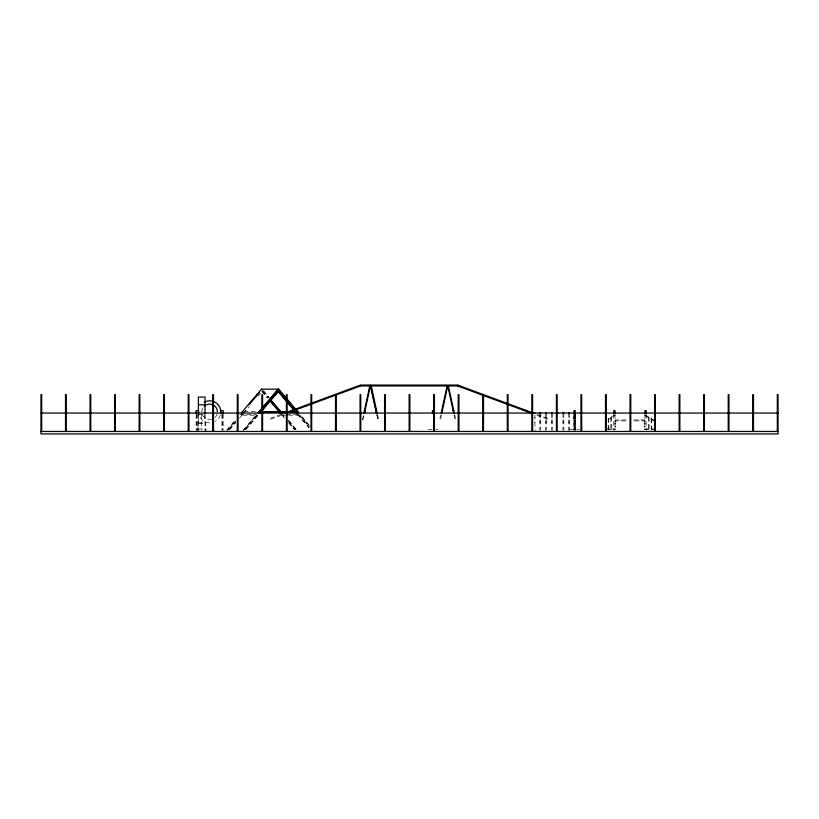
<?xml version="1.0" encoding="UTF-8"?>
<svg xmlns="http://www.w3.org/2000/svg" width="819" height="819" viewBox="0 0 819 819"><rect width="100%" height="100%" fill="white"/><g stroke="black" fill="none" stroke-linecap="round" stroke-linejoin="round"><path stroke-width="0.61" stroke-dasharray="4.09 3.07" d="M197.85 430.272L198.648 414.66M362.438 419.543L363.063 419.594L364.127 414.67M441.369 415.038C440.847 421.437 438.441 421.98 440.745 415.038M362.438 419.594L363.503 414.67M283.732 414.629L283.364 416.175M309.265 425.153L300.317 414.629L299.048 416.175M574.897 420.771C575.04 418.714 573.085 421.529 575.163 420.741M226.853 429.944L235.8 419.42M226.351 431.47L235.288 420.946M228.429 429.565L235.749 420.946M229.31 429.565L235.811 421.908M256.818 416.175L256.449 414.629L239.854 414.629L240.684 416.175L242.301 414.26M243.12 413.298L245.557 410.432M229.76 429.565L235.452 422.87M239.506 418.079L242.762 414.26M243.571 413.298L249.252 406.613M258.19 396.089L260.626 393.222M243.448 429.944L256.449 414.629M242.496 431.47L256.306 415.213M244.574 429.565L256.757 415.213L240.172 415.213M245.444 429.565L258.446 414.26M245.905 429.565L258.896 414.26M575.163 421.048L573.945 421.048M575.163 423.505L573.945 423.505M575.163 426.556L573.945 426.556M615.018 414.946L608.169 418.918L608.169 429.617M608.169 419.635L615.018 415.653M281.05 414.434L269.359 418.765L269.656 419.563L282.514 414.813M205.518 429.023L206.408 429.596L205.549 429.637M244.144 411.414L257.555 411.414M198.403 414.66L205.037 414.66M286.281 414.629L300.317 414.629M573.945 414.946L573.945 421.355M575.163 414.946L575.163 421.355M283.425 415.213L287.489 415.213M288.697 415.213L300.01 415.213L308.958 425.737M573.945 417.025L574.232 430.272M575.163 417.025L574.877 430.272M534.346 417.434L534.95 417.434M539.854 417.434L540.735 417.434M545.628 417.434L546.508 417.434M551.412 417.434L552.282 417.434M562.96 417.434L563.841 417.434M568.744 417.434L569.625 417.434M574.518 417.434L575.399 417.434M376.873 414.67L377.938 419.543L378.511 419.348M454.115 415.038L455.18 419.963L455.804 419.963L454.74 415.038M615.018 419.942L626.985 419.942L626.985 420.905L615.018 420.915M644.942 419.942L632.974 419.942L632.974 420.905L644.942 420.915M573.648 420.638L574.232 420.638M574.877 420.638L575.46 420.638M615.018 420.741L615.755 420.741L615.755 421.539L615.018 421.539M644.942 420.741L644.205 420.741L644.205 421.539L644.942 421.539M615.018 421.048L615.755 421.048M644.205 421.048L644.942 421.048M534.346 422.123L534.95 422.123M539.854 422.123L540.735 422.123M545.628 422.123L546.508 422.123M551.412 422.123L552.282 422.123M562.96 422.123L563.841 422.123M568.744 422.123L569.625 422.123M574.518 422.123L575.399 422.123M198.403 422.901L205.037 422.901M573.945 423.188L575.163 423.188M615.018 423.188L615.755 423.188L615.755 423.996L615.018 423.996M644.942 423.188L644.205 423.188L644.205 423.996L644.942 423.996M615.018 423.372L615.755 423.372M644.205 423.372L644.942 423.372M615.018 423.505L615.755 423.505M644.205 423.505L644.942 423.505M198.403 423.71L205.037 423.71M573.945 425.941L575.163 425.941M573.945 426.249L575.163 426.249M615.018 426.249L615.755 426.249L615.755 427.047L615.018 427.047M644.942 426.249L644.205 426.249L644.205 427.047L644.942 427.047M615.018 426.433L615.755 426.433M644.205 426.433L644.942 426.433M615.018 426.556L615.755 426.556M644.205 426.556L644.942 426.556M573.945 429.002L573.648 429.617M575.163 429.002L575.46 429.617M605.2 429.002L615.018 429.002M644.942 429.002L654.76 429.002M198.771 429.023L204.658 429.023M428.132 429.637L432.432 429.637M435.8 429.637L437.95 429.637M569.645 429.637L579.463 429.637M607.657 429.617L615.489 429.637M644.471 429.637L654.146 429.617M197.922 429.023L197.031 429.596L197.881 429.637M537.08 414.434L548.771 418.765L548.474 419.563L535.616 414.813M644.942 414.946L653.664 420.014M644.942 415.653L654.146 420.997M299.559 415.213L309.316 426.689M297.881 414.26L309.254 427.651M297.42 414.26L308.794 427.651M263.708 391.052L269.308 397.655M288.605 420.372L296.734 429.944M263.053 390.694L268.652 397.287M288.749 420.946L297.686 431.47M262.592 390.694L268.202 397.287M288.298 420.946L295.608 429.565M262.244 391.308L267.936 398.003M281.736 414.26L284.992 418.079M289.046 422.87L294.738 429.565M261.793 391.308L267.475 398.003M281.286 414.26L284.531 418.079M288.595 422.87L294.277 429.565M377.498 414.67L378.562 419.594M376.873 414.721L377.938 419.543M204.791 414.66L205.651 431.47M651.791 418.918L651.791 429.617M651.177 418.57L651.177 429.617M649.139 417.383L649.139 429.617M648.525 417.025L648.525 429.617M646.171 414.291L646.171 430.251M644.942 414.404L644.942 429.637M638.953 419.952L638.953 420.905M621.007 419.952L621.007 420.905M615.018 414.404L615.018 429.637M613.789 414.291L613.789 430.251M611.445 417.025L611.445 429.617M610.831 417.383L610.831 429.617M608.783 418.57L608.783 429.617M575.399 412.745L575.399 430.303M575.163 414.291L575.163 430.251M574.518 412.745L574.518 430.303M573.945 414.291L573.945 430.251M569.625 412.745L569.625 430.303M568.744 412.745L568.744 430.303M563.841 412.745L563.841 430.303M562.96 412.745L562.96 430.303M552.282 412.745L552.282 430.303M551.412 412.745L551.412 430.303M546.508 412.745L546.508 430.303M545.628 412.745L545.628 430.303M540.735 412.745L540.735 430.303M539.854 412.745L539.854 430.303M534.95 415.09L534.95 430.303M223.147 414.291L223.147 430.251M222.533 414.291L222.533 430.251M221.918 414.291L221.918 430.251M205.037 414.455L205.037 431.459M201.72 414.66L201.72 429.023M198.403 414.455L198.403 430.651M197.379 414.291L197.379 430.251M196.765 414.291L196.765 430.251M196.15 414.291L196.15 430.251M217.158 413.851A7.77 7.77 0 0 1 215.141 417.332M211.66 419.338A7.77 7.77 0 0 1 202.15 413.851M201.883 411.834A7.77 7.77 0 0 1 204.156 406.347M220.321 414.701A11.046 11.046 0 0 1 215.172 421.406M209.654 422.88A11.046 11.046 0 0 1 198.976 414.701"/><path stroke-width="1.23" d="M297.307 411.414L297.307 412.274M298.044 411.844L259.183 411.844L297.594 411.844M364.394 413.503L370.495 385.442L376.607 413.452L370.495 385.503M441.902 412.653L447.747 385.81L453.654 412.991L454.238 412.858L448.351 385.81L447.133 385.81L441.236 412.858L441.82 412.991L442.342 410.595L441.748 410.473M363.769 413.503L369.881 385.442L371.109 385.442L377.231 413.503M527.436 411.783L527.733 410.974M298.72 412.745L278.695 389.168L258.364 413.319M241.462 412.745L261.486 389.168L278.695 389.168M248.976 404.832L259.388 392.577M258.057 412.745L278.081 389.168L298.413 413.319M262.5 409.48L278.388 391.308L297.062 413.298M259.705 413.298L278.388 391.308L277.938 389.752M259.93 411.414L259.93 412.274M284.551 413.145L360.288 385.125L360.585 385.933L457.545 385.933L530.937 413.083M375.89 410.237L376.474 410.104M376.412 412.622L376.996 412.5M453.132 410.595L453.716 410.473M198.403 404.801L205.037 404.801M242.874 412.274L242.352 411.435L242.803 412.264M534.07 412.745L534.95 412.745M539.854 412.745L540.735 412.745M545.628 412.745L546.508 412.745M551.412 412.745L552.282 412.745M557.186 412.745L558.067 412.745M562.96 412.745L563.841 412.745M568.744 412.745L569.625 412.745M574.518 412.745L575.399 412.745M580.302 412.745L581.173 412.745M40.95 413.063L65.5 413.063M66.237 413.063L90.039 413.063M90.776 413.063L114.588 413.063M115.325 413.063L139.128 413.063M139.865 413.063L163.677 413.063M164.414 413.063L188.227 413.063M188.964 413.063L212.766 413.063M213.503 413.063L237.315 413.063M238.053 413.063L261.855 413.063M262.592 413.063L286.404 413.063M310.954 413.063L287.141 413.063L360.585 385.933L360.585 385.073L457.545 385.073L457.545 385.933L457.841 385.125L533.578 413.145M311.691 413.063L335.493 413.063M336.23 413.063L360.043 413.063M360.78 413.063L384.582 413.063M385.319 413.063L409.131 413.063M409.869 413.063L433.681 413.063L433.661 410.606L432.432 410.606L432.432 413.145M434.418 413.063L458.22 413.063M458.957 413.063L482.77 413.063M483.507 413.063L507.309 413.063M508.046 413.063L531.859 413.063M532.596 413.063L556.408 413.063M557.145 413.063L580.947 413.063M581.685 413.063L605.497 413.063M606.234 413.063L630.036 413.063M630.773 413.063L654.586 413.063M655.323 413.063L679.135 413.063M679.872 413.063L703.675 413.063M704.412 413.063L728.224 413.063M728.961 413.063L752.763 413.063M753.5 413.063L778.05 413.063M40.95 431.47L778.05 431.47M364.506 410.104L365.09 410.237L364.568 412.622L363.984 412.5M287.541 401.064L289.148 402.948M277.938 391.308L296.611 413.298M271.058 400.122L282.268 413.319M270.608 400.122L281.818 413.319M269.553 399.918L280.927 413.298M269.912 400.87L280.477 413.298M261.486 389.168L261.793 389.752M290.397 410.974L290.694 411.783M777.313 431.47L777.313 394.656L778.05 394.656L778.05 433.927L40.95 433.927L40.95 394.656L41.687 394.656L41.687 431.47M753.5 431.47L753.5 394.656L752.763 394.656L752.763 431.47M728.961 431.47L728.961 394.656L728.224 394.656L728.224 431.47M704.412 431.47L704.412 394.656L703.675 394.656L703.675 431.47M679.872 431.47L679.872 394.656L679.135 394.656L679.135 431.47M655.323 431.47L655.323 394.656L654.586 394.656L654.586 431.47M646.171 413.134L646.171 410.606L644.942 410.606L644.942 413.145M630.773 431.47L630.773 394.656L630.036 394.656L630.036 431.47M615.018 413.145L615.018 410.606L613.789 410.606L613.789 413.134M606.234 431.47L606.234 394.656L605.497 394.656L605.497 431.47M581.685 431.47L581.685 394.656L580.947 394.656L580.947 431.47M575.163 413.145L575.163 410.606L573.945 410.606L573.945 413.145M557.145 431.47L557.145 394.656L556.408 394.656L556.408 431.47M532.596 431.47L532.596 394.656L531.859 394.656L531.859 431.47M508.046 431.47L508.046 394.656L507.309 394.656L507.309 431.47M483.507 431.47L483.507 394.656L482.77 394.656L482.77 431.47M458.957 431.47L458.957 394.656L458.22 394.656L458.22 431.47M434.418 431.47L434.418 394.656L433.681 394.656L433.681 431.47M409.869 431.47L409.869 394.656L409.131 394.656L409.131 431.47M385.319 431.47L385.319 394.656L384.582 394.656L384.582 431.47M360.78 431.47L360.78 394.656L360.043 394.656L360.043 431.47M336.23 431.47L336.23 394.656L335.493 394.656L335.493 431.47M311.691 431.47L311.691 394.656L310.954 394.656L310.954 431.47M287.141 431.47L287.141 394.656L286.404 394.656L286.404 431.47M262.592 431.47L262.592 394.656L261.855 394.656L261.855 431.47M238.053 431.47L238.053 394.656L237.315 394.656L237.315 431.47M223.147 413.063L223.147 410.606L220.69 410.606L220.69 413.063M213.503 431.47L213.503 394.656L212.766 394.656L212.766 431.47M205.037 413.534L205.037 397.061L198.403 397.061L198.403 413.534M198.607 413.063L198.607 410.606L196.15 410.606L196.15 413.063M188.964 431.47L188.964 394.656L188.227 394.656L188.227 431.47M164.414 431.47L164.414 394.656L163.677 394.656L163.677 431.47M139.865 431.47L139.865 394.656L139.128 394.656L139.128 431.47M115.325 431.47L115.325 394.656L114.588 394.656L114.588 431.47M90.776 431.47L90.776 394.656L90.039 394.656L90.039 431.47M66.237 431.47L66.237 394.656L65.5 394.656L65.5 431.47M204.156 406.347A7.77 7.77 0 0 1 217.414 411.834M204.126 402.272A11.046 11.046 0 0 1 220.69 411.834"/></g></svg>
